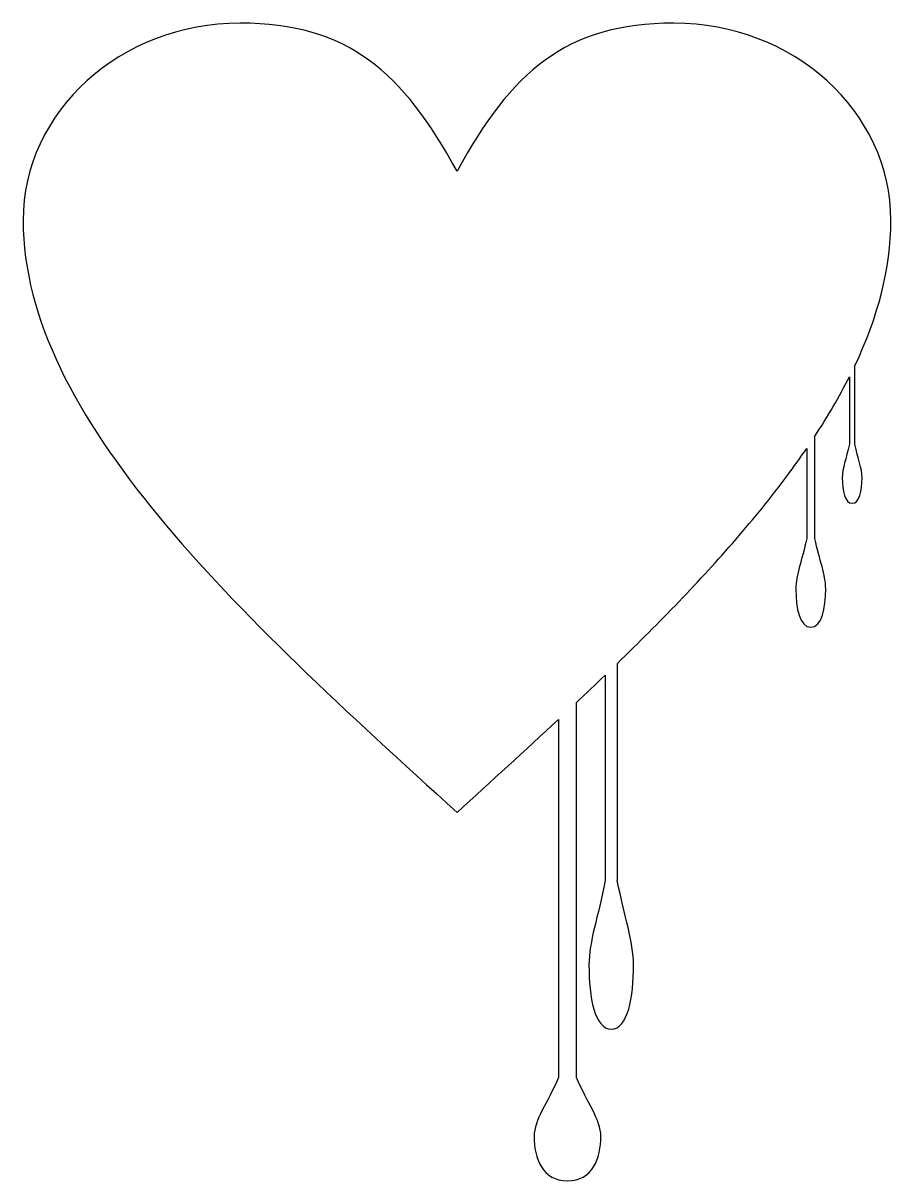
# Model space of a CAD drawing. Header units: centimetres. Extents: x -4.9 to 4.9, y -6.5 to 6.5.
import ezdxf

# ---------------------------------------------------------------- set-up
doc = ezdxf.new("R2010")
doc.units = ezdxf.units.CM
doc.header["$MEASUREMENT"] = 0
doc.layers.add('Camada 1', color=7, linetype='Continuous')

msp = doc.modelspace()

# ---------------------------------------------------------------- linework, layer by layer
at = {"layer": 'Camada 1'}
msp.add_open_spline([(0.00001, 4.83001), (0.60834, 5.93589), (1.21659, 6.48895), (2.43309, 6.48895), (2.43309, 6.48895), (3.77622, 6.48895), (4.86644, 5.49793), (4.86644, 4.27693), (4.86644, 4.27693), (4.86644, 3.73416), (4.71983, 3.19124), (4.46255, 2.64839), (4.46255, 2.64839), (4.46255, 2.64839), (4.46255, 1.77053), (4.46255, 1.77053), (4.46255, 1.77053), (4.46255, 1.77053), (4.46229, 1.77053), (4.46229, 1.77053), (4.46229, 1.77053), (4.49737, 1.60543), (4.54349, 1.49915), (4.54349, 1.39268), (4.54349, 1.39268), (4.54349, 1.24943), (4.51558, 1.10622), (4.43221, 1.10622), (4.43221, 1.10622), (4.34884, 1.10622), (4.32085, 1.24944), (4.32085, 1.39268), (4.32085, 1.39268), (4.32085, 1.49912), (4.36689, 1.60543), (4.40189, 1.77053), (4.40189, 1.77053), (4.40189, 1.77053), (4.40181, 1.77053), (4.40181, 1.77053), (4.40181, 1.77053), (4.40181, 1.77053), (4.40181, 2.52435), (4.40181, 2.52435), (4.40181, 2.52435), (4.28981, 2.3021), (4.15964, 2.07982), (4.01382, 1.85763), (4.01382, 1.85763), (4.01382, 1.85763), (4.01382, 0.7137), (4.01382, 0.7137), (4.01382, 0.7137), (4.01382, 0.7137), (4.01356, 0.7137), (4.01356, 0.7137), (4.01356, 0.7137), (4.06624, 0.46618), (4.13527, 0.30666), (4.13527, 0.1472), (4.13527, 0.1472), (4.13527, -0.06772), (4.09352, -0.28256), (3.96832, -0.28256), (3.96832, -0.28256), (3.84301, -0.28256), (3.80124, -0.06772), (3.80124, 0.1472), (3.80124, 0.1472), (3.80124, 0.30664), (3.87027, 0.46618), (3.92303, 0.7137), (3.92303, 0.7137), (3.92303, 0.7137), (3.9227, 0.7137), (3.9227, 0.7137), (3.9227, 0.7137), (3.9227, 0.7137), (3.9227, 1.72166), (3.9227, 1.72166), (3.9227, 1.72166), (3.85229, 1.61858), (3.7785, 1.51568), (3.70188, 1.41268), (3.70188, 1.41268), (3.52493, 1.17524), (3.33218, 0.93765), (3.12644, 0.70032), (3.12644, 0.70032), (2.72554, 0.2374), (2.27535, -0.22559), (1.7985, -0.68843), (1.7985, -0.68843), (1.7985, -0.68843), (1.7985, -3.12074), (1.7985, -3.12074), (1.7985, -3.12074), (1.7985, -3.12074), (1.79807, -3.12075), (1.79807, -3.12075), (1.79807, -3.12075), (1.87694, -3.53511), (1.98018, -3.80224), (1.98018, -4.06925), (1.98018, -4.06925), (1.98018, -4.42903), (1.91776, -4.78863), (1.73033, -4.78863), (1.73033, -4.78863), (1.543, -4.78863), (1.48051, -4.42901), (1.48051, -4.06925), (1.48051, -4.06925), (1.48051, -3.80223), (1.58372, -3.53511), (1.6626, -3.12075), (1.6626, -3.12075), (1.6626, -3.12075), (1.66228, -3.12075), (1.66228, -3.12075), (1.66228, -3.12075), (1.66228, -3.12075), (1.66228, -0.82007), (1.66228, -0.82007), (1.66228, -0.82007), (1.55647, -0.9217), (1.44961, -1.0234), (1.34163, -1.125), (1.34163, -1.125), (1.34163, -1.125), (1.34163, -5.32955), (1.34163, -5.32955), (1.34163, -5.32955), (1.34163, -5.32955), (1.341, -5.32954), (1.341, -5.32954), (1.341, -5.32954), (1.45932, -5.61754), (1.61439, -5.80317), (1.61439, -5.98883), (1.61439, -5.98883), (1.61439, -6.23891), (1.52067, -6.48892), (1.23937, -6.48892), (1.23937, -6.48892), (0.95807, -6.48892), (0.86435, -6.23892), (0.86435, -5.98883), (0.86435, -5.98883), (0.86435, -5.80317), (1.01934, -5.61754), (1.13759, -5.32954), (1.13759, -5.32954), (1.13759, -5.32954), (1.13709, -5.32954), (1.13709, -5.32954), (1.13709, -5.32954), (1.13709, -5.32954), (1.13709, -1.31671), (1.13709, -1.31671), (1.13709, -1.31671), (0.76434, -1.66416), (0.38223, -2.01159), (0.00002, -2.35904), (0.00002, -2.35904), (-2.43325, -0.14707), (-4.86642, 2.06495), (-4.86642, 4.27692), (-4.86642, 4.27692), (-4.86642, 5.49792), (-3.77628, 6.48895), (-2.43325, 6.48895), (-2.43325, 6.48895), (-1.21659, 6.48895), (-0.60832, 5.93589), (0.00001, 4.83001), (0.00001, 4.83001), (0.00001, 4.83001), (0.00001, 4.83001), (0.00001, 4.83001)], degree=3, knots=[0, 0, 0, 0, 0.02173913, 0.02173913, 0.02173913, 0.02173913, 0.04347826, 0.04347826, 0.04347826, 0.04347826, 0.06521739, 0.06521739, 0.06521739, 0.06521739, 0.08695652, 0.08695652, 0.08695652, 0.08695652, 0.10869565, 0.10869565, 0.10869565, 0.10869565, 0.13043478, 0.13043478, 0.13043478, 0.13043478, 0.15217391, 0.15217391, 0.15217391, 0.15217391, 0.17391304, 0.17391304, 0.17391304, 0.17391304, 0.19565217, 0.19565217, 0.19565217, 0.19565217, 0.2173913, 0.2173913, 0.2173913, 0.2173913, 0.23913043, 0.23913043, 0.23913043, 0.23913043, 0.26086957, 0.26086957, 0.26086957, 0.26086957, 0.2826087, 0.2826087, 0.2826087, 0.2826087, 0.30434783, 0.30434783, 0.30434783, 0.30434783, 0.32608696, 0.32608696, 0.32608696, 0.32608696, 0.34782609, 0.34782609, 0.34782609, 0.34782609, 0.36956522, 0.36956522, 0.36956522, 0.36956522, 0.39130435, 0.39130435, 0.39130435, 0.39130435, 0.41304348, 0.41304348, 0.41304348, 0.41304348, 0.43478261, 0.43478261, 0.43478261, 0.43478261, 0.45652174, 0.45652174, 0.45652174, 0.45652174, 0.47826087, 0.47826087, 0.47826087, 0.47826087, 0.5, 0.5, 0.5, 0.5, 0.52173913, 0.52173913, 0.52173913, 0.52173913, 0.54347826, 0.54347826, 0.54347826, 0.54347826, 0.56521739, 0.56521739, 0.56521739, 0.56521739, 0.58695652, 0.58695652, 0.58695652, 0.58695652, 0.60869565, 0.60869565, 0.60869565, 0.60869565, 0.63043478, 0.63043478, 0.63043478, 0.63043478, 0.65217391, 0.65217391, 0.65217391, 0.65217391, 0.67391304, 0.67391304, 0.67391304, 0.67391304, 0.69565217, 0.69565217, 0.69565217, 0.69565217, 0.7173913, 0.7173913, 0.7173913, 0.7173913, 0.73913043, 0.73913043, 0.73913043, 0.73913043, 0.76086957, 0.76086957, 0.76086957, 0.76086957, 0.7826087, 0.7826087, 0.7826087, 0.7826087, 0.80434783, 0.80434783, 0.80434783, 0.80434783, 0.82608696, 0.82608696, 0.82608696, 0.82608696, 0.84782609, 0.84782609, 0.84782609, 0.84782609, 0.86956522, 0.86956522, 0.86956522, 0.86956522, 0.89130435, 0.89130435, 0.89130435, 0.89130435, 0.91304348, 0.91304348, 0.91304348, 0.91304348, 0.93478261, 0.93478261, 0.93478261, 0.93478261, 0.95652174, 0.95652174, 0.95652174, 0.95652174, 1, 1, 1, 1], dxfattribs=at)

doc.saveas('drawing.dxf')
